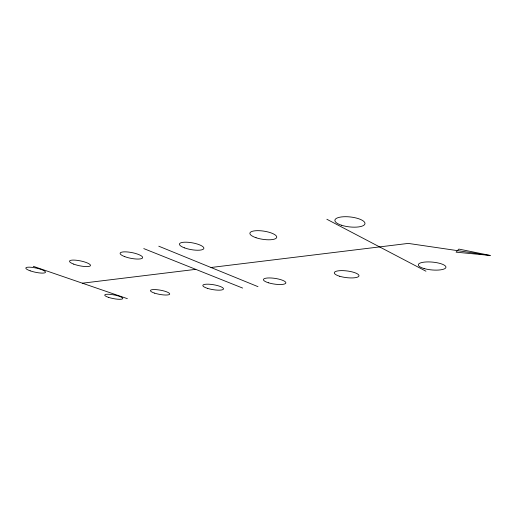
<?xml version="1.0" encoding="UTF-8"?>
<svg xmlns="http://www.w3.org/2000/svg" width="516" height="516" viewBox="0 0 516 516"><rect width="100%" height="100%" fill="white"/><g stroke="black" fill="none" stroke-linecap="round" stroke-linejoin="round"><path stroke-width="0.77" d="M82.379 283.2L195.764 269.352M210.999 267.494L408.24 243.41L490.2 255.439L458.879 249.086L456.105 252.176L490.2 255.439M33.256 266.308L127.362 298.661M143.777 248.596L242.623 288.07M158.767 246.196L257.981 286.657M326.854 219.255L425.964 271.216M30.199 270.823A10.075 2.128 12.2 0 0 45.492 272.293A10.075 2.128 12.2 0 0 31.27 267.288A10.075 2.128 12.2 0 0 30.199 270.823M108.586 297.384A9.217 1.871 10.9 0 0 122.769 298.59A9.217 1.871 10.9 0 0 109.856 294.339A9.217 1.871 10.9 0 0 108.586 297.384M73.736 264.134A10.713 2.477 11.7 0 0 90.429 265.675A10.713 2.477 11.7 0 0 75.813 260.199A10.713 2.477 11.7 0 0 73.736 264.134M154.716 293.178A9.798 2.141 10.3 0 0 169.7 294.107A9.798 2.141 10.3 0 0 155.793 289.605A9.798 2.141 10.3 0 0 154.716 293.178M124.762 256.639A11.481 2.909 11.1 0 0 142.603 257.819A11.481 2.909 11.1 0 0 126.794 251.911A11.481 2.909 11.1 0 0 124.762 256.639M207.496 288.36A10.494 2.47 9.6 0 0 223.512 288.954A10.494 2.47 9.6 0 0 208.509 284.193A10.494 2.47 9.6 0 0 207.496 288.36M184.464 247.861A12.41 3.444 10.1 0 0 203.814 248.577A12.41 3.444 10.1 0 0 186.676 242.204A12.41 3.444 10.1 0 0 184.464 247.861M268.481 282.794A11.346 2.87 8.5 0 0 285.864 282.962A11.346 2.87 8.5 0 0 269.604 277.937A11.346 2.87 8.5 0 0 268.481 282.794M256.046 237.734A13.584 4.128 8.7 0 0 276.737 237.276A13.584 4.128 8.7 0 0 257.149 230.671A13.584 4.128 8.7 0 0 256.046 237.734M339.741 276.279A12.436 3.348 7.1 0 0 358.968 275.925A12.436 3.348 7.1 0 0 341.244 270.623A12.436 3.348 7.1 0 0 339.741 276.279M341.411 225.208A15.151 4.986 6.5 0 0 364.947 223.86A15.151 4.986 6.5 0 0 343.424 216.759A15.151 4.986 6.5 0 0 341.411 225.208M424.126 268.565A13.867 3.928 5.2 0 0 445.888 267.546A13.867 3.928 5.2 0 0 426.397 261.954A13.867 3.928 5.2 0 0 424.126 268.565"/></g></svg>
